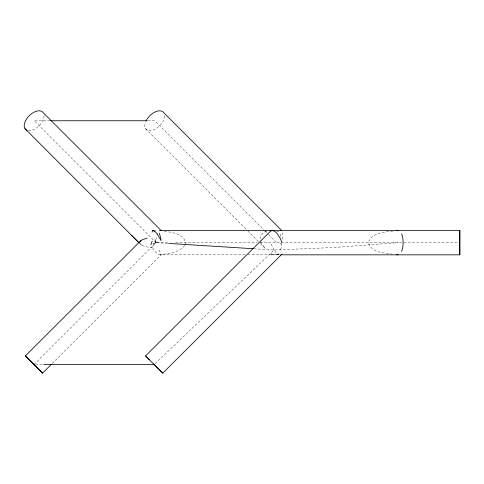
<?xml version="1.0" encoding="UTF-8"?>
<svg xmlns="http://www.w3.org/2000/svg" width="484" height="484" viewBox="0 0 484 484"><rect width="100%" height="100%" fill="white"/><g stroke="black" fill="none" stroke-linecap="round" stroke-linejoin="round"><path stroke-width="0.36" stroke-dasharray="2.42 1.81" d="M281.609 243.313L281.271 247.354L280.182 251.256M272.807 254.711L271.439 254.638L271.639 252.594M185.142 244.783C186.939 234.347 171.53 232.314 164.161 231.122M282.111 239.356L282.922 234.02L282.474 231.443M245.098 254.832L160.095 254.832L157.681 253.973A10.612 4.35 63.4 0 1 154.826 251.25L152.514 247.772L154.221 243.283M280.418 244.317L280.853 243.204M155.757 239.634L157.161 236.603M184.755 245.406C179.395 252.636 169.194 253.289 161.009 254.657L160.095 254.832M33.971 364.531L154.444 244.238M52.32 363.417L161.087 254.832L159.097 249.901M155.273 363.49L274.095 250.022L335.109 247.457L398.066 242.641M266.829 231.14C262.63 232.278 259.043 236.38 260.465 240.875M392.905 231.086C384.665 232.138 370.95 232.683 368.53 242.641C370.829 252.333 384.096 253.12 392.167 254.1M49.979 120.746L34.152 120.746L155.509 242.103M147.941 120.746L154.723 120.746L264.318 230.342M156.798 242.641L168.105 242.641M175.638 242.641L257.077 242.641M260.035 242.641L458.251 242.641M247.832 254.832L279.655 254.826M278.161 254.826L271.439 254.638M35.483 364.531L43.802 364.531M156.792 242.69L167.996 243.385M253.918 248.764L274.095 250.022L275.039 251.256A10.612 4.35 63.4 0 0 277.895 253.967L278.772 254.457M152.514 247.772C148.231 247.076 143.325 246.973 139.997 243.791L139.791 242.702M276.636 231.189L278.76 231.606M139.997 243.791L142.217 245.473M264.851 230.88L268.057 234.087M268.596 234.619L276.612 242.641M145.515 128.623L245.939 229.053M258.329 241.552L248.008 231.134M260.41 243.633L265.299 248.516L260.955 242.641L260.567 241.522M274.095 249.992L270.489 242.641M280.182 234.02L281.271 237.922M164.675 115.773A12.191 7.036 -45 0 1 152.877 130.135A12.191 7.036 -45 0 1 145.448 122.252M44.105 115.876A12.191 7.036 -45 0 1 38.575 126.257A12.191 7.036 -45 0 1 28.223 130.632M278.53 253.918L276.612 254.832L278.53 253.918"/><path stroke-width="0.73" d="M152.067 232.096L152.551 230.505L155.4 230.886M150.899 244.753L152.2 241.117M139.688 242.157L140.838 240.669L142.98 239.453L147.178 238.213M51.292 364.44L42.574 373.146L25.368 355.921L140.838 240.669M149.435 359.842L145.581 355.921L270.362 231.316L272.208 230.451L274.622 231.31A10.612 4.356 63.4 0 1 277.477 234.026L280.127 238.146L282.027 242.641M153.622 364.047L162.787 373.146L280.744 255.364M281.603 254.457L282.154 253.967M153.628 243.627L156.005 242.641M159.284 230.826L160.513 230.451L459.758 230.451L459.758 254.832L280.309 254.832M280.418 230.566L281.64 230.566M270.266 230.65L273.097 230.505M396.59 230.632L398.066 230.451M50.729 120.746L147.184 120.746M43.802 364.531L154.184 364.531M396.602 254.784L398.066 254.832M168.747 243.434L253.174 248.716M160.513 230.451L161.021 230.451M152.551 230.505L154.408 231.31A10.612 4.356 63.4 0 1 157.264 234.026M145.581 355.921L162.787 373.146M25.368 355.921L42.574 373.146M281.603 230.396L163.925 112.869A12.191 7.036 -45 0 0 155.297 111.858A12.191 7.036 -45 0 0 146.017 120.927M160.99 230.354L43.342 112.839A12.191 7.036 -45 0 0 28.623 116.348A12.191 7.036 -45 0 0 27.104 130.359M131.618 235.309L139.174 242.956L24.962 128.653M157.264 234.026L161.039 240.56L160.676 237.638L159.206 233.107M155.763 241.982L156.09 242.605L154.989 239.955M401.563 233.826A11.556 4.441 -90 0 1 401.563 251.45M459.715 238.213L459.758 254.832L459.758 230.451L459.715 238.213"/></g></svg>
